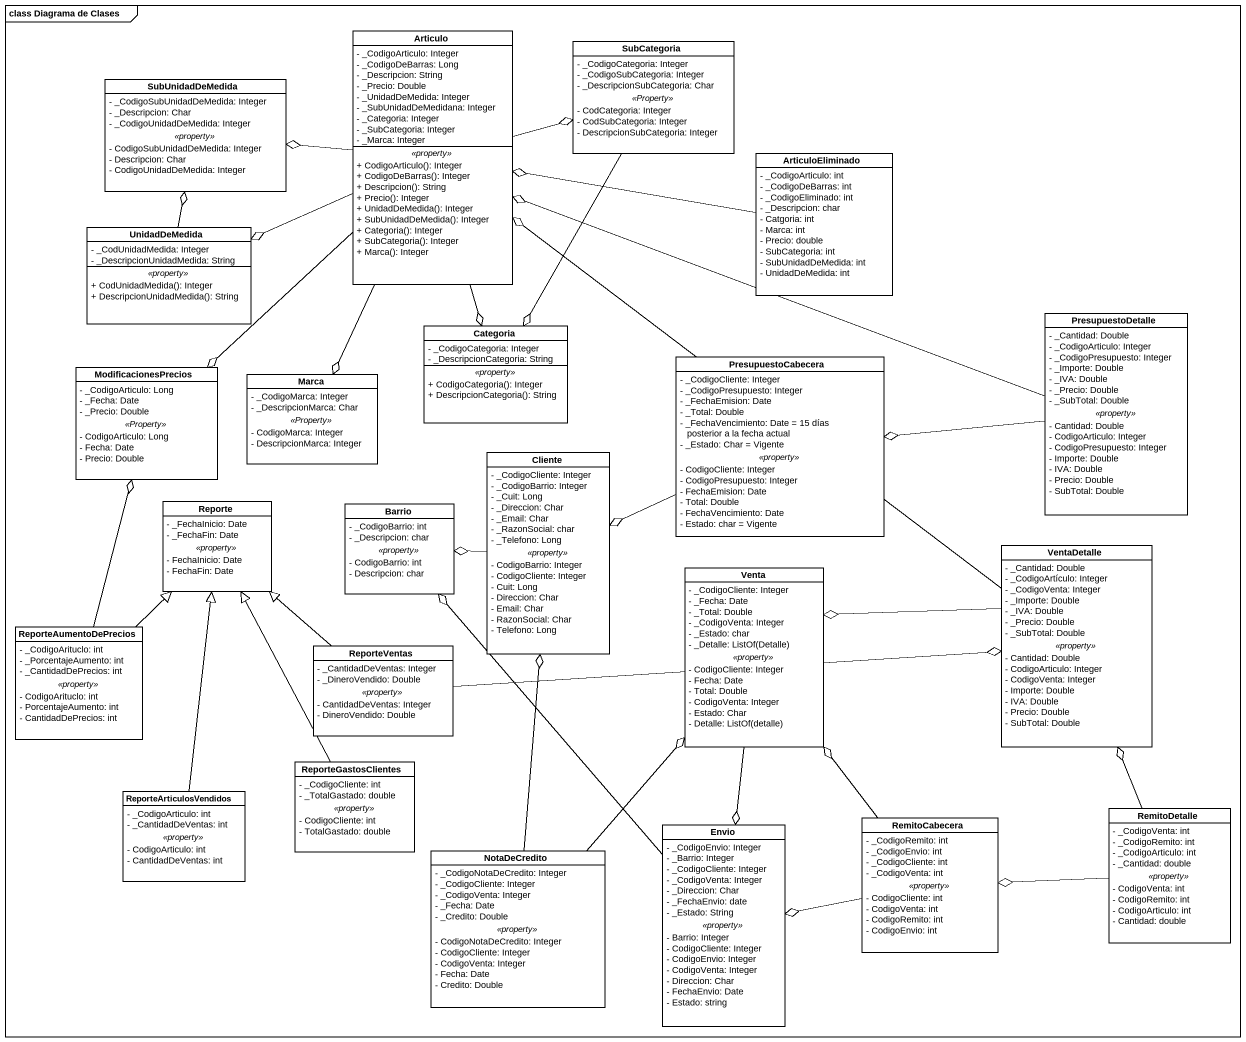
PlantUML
@startuml
mainframe class Diagrama de Clases
hide circle
hide empty members
skinparam classAttributeIconSize 0
class Articulo {
  - _CodigoArticulo: Integer
  - _CodigoDeBarras: Long
  - _Descripcion: String
  - _Precio: Double
  - _UnidadDeMedida: Integer
  - _SubUnidadDeMedidana: Integer
  - _Categoria: Integer
  - _SubCategoria: Integer
  - _Marca: Integer
  .. <<property>> ..
  + CodigoArticulo(): Integer
  + CodigoDeBarras(): Integer
  + Descripcion(): String
  + Precio(): Integer
  + UnidadDeMedida(): Integer
  + SubUnidadDeMedida(): Integer
  + Categoria(): Integer
  + SubCategoria(): Integer
  + Marca(): Integer
}
class SubCategoria {
  - _CodigoCategoria: Integer
  - _CodigoSubCategoria: Integer
  - _DescripcionSubCategoria: Char
  .. <<Property>> ..
  - CodCategoria: Integer
  - CodSubCategoria: Integer
  - DescripcionSubCategoria: Integer
}
class SubUnidadDeMedida {
  - _CodigoSubUnidadDeMedida: Integer
  - _Descripcion: Char
  - _CodigoUnidadDeMedida: Integer
  .. <<property>> ..
  - CodigoSubUnidadDeMedida: Integer
  - Descripcion: Char
  - CodigoUnidadDeMedida: Integer
}
class ArticuloEliminado {
  - _CodigoArticulo: int
  - _CodigoDeBarras: int
  - _CodigoEliminado: int
  - _Descripcion: char
  - Catgoria: int
  - Marca: int
  - Precio: double
  - SubCategoria: int
  - SubUnidadDeMedida: int
  - UnidadDeMedida: int
}
class UnidadDeMedida {
  - _CodUnidadMedida: Integer
  - _DescripcionUnidadMedida: String
  .. <<property>> ..
  + CodUnidadMedida(): Integer
  + DescripcionUnidadMedida(): String
}
class PresupuestoDetalle {
  - _Cantidad: Double
  - _CodigoArticulo: Integer
  - _CodigoPresupuesto: Integer
  - _Importe: Double
  - _IVA: Double
  - _Precio: Double
  - _SubTotal: Double
  .. <<property>> ..
  - Cantidad: Double
  - CodigoArticulo: Integer
  - CodigoPresupuesto: Integer
  - Importe: Double
  - IVA: Double
  - Precio: Double
  - SubTotal: Double
}
class Categoria {
  - _CodigoCategoria: Integer
  - _DescripcionCategoria: String
  .. <<property>> ..
  + CodigoCategoria(): Integer
  + DescripcionCategoria(): String
}
class PresupuestoCabecera {
  - _CodigoCliente: Integer
  - _CodigoPresupuesto: Integer
  - _FechaEmision: Date
  - _Total: Double
  - _FechaVencimiento: Date = 15 días posterior a la fecha actual
  - _Estado: Char = Vigente
  .. <<property>> ..
  - CodigoCliente: Integer
  - CodigoPresupuesto: Integer
  - FechaEmision: Date
  - Total: Double
  - FechaVencimiento: Date
  - Estado: char = Vigente
}
class ModificacionesPrecios {
  - _CodigoArticulo: Long
  - _Fecha: Date
  - _Precio: Double
  .. <<Property>> ..
  - CodigoArticulo: Long
  - Fecha: Date
  - Precio: Double
}
class Marca {
  - _CodigoMarca: Integer
  - _DescripcionMarca: Char
  .. <<Property>> ..
  - CodigoMarca: Integer
  - DescripcionMarca: Integer
}
class Cliente {
  - _CodigoCliente: Integer
  - _CodigoBarrio: Integer
  - _Cuit: Long
  - _Direccion: Char
  - _Email: Char
  - _RazonSocial: char
  - _Telefono: Long
  .. <<property>> ..
  - CodigoBarrio: Integer
  - CodigoCliente: Integer
  - Cuit: Long
  - Direccion: Char
  - Email: Char
  - RazonSocial: Char
  - Telefono: Long
}
class Reporte {
  - _FechaInicio: Date
  - _FechaFin: Date
  .. <<property>> ..
  - FechaInicio: Date
  - FechaFin: Date
}
class Barrio {
  - _CodigoBarrio: int
  - _Descripcion: char
  .. <<property>> ..
  - CodigoBarrio: int
  - Descripcion: char
}
class VentaDetalle {
  - _Cantidad: Double
  - _CodigoArtículo: Integer
  - _CodigoVenta: Integer
  - _Importe: Double
  - _IVA: Double
  - _Precio: Double
  - _SubTotal: Double
  .. <<property>> ..
  - Cantidad: Double
  - CodigoArticulo: Integer
  - CodigoVenta: Integer
  - Importe: Double
  - IVA: Double
  - Precio: Double
  - SubTotal: Double
}
class Venta {
  - _CodigoCliente: Integer
  - _Fecha: Date
  - _Total: Double
  - _CodigoVenta: Integer
  - _Estado: char
  {field} - _Detalle: ListOf(Detalle)
  .. <<property>> ..
  - CodigoCliente: Integer
  - Fecha: Date
  - Total: Double
  - CodigoVenta: Integer
  - Estado: Char
  {field} - Detalle: ListOf(detalle)
}
class ReporteAumentoDePrecios {
  - _CodigoArituclo: int
  - _PorcentajeAumento: int
  - _CantidadDePrecios: int
  .. <<property>> ..
  - CodigoArituclo: int
  - PorcentajeAumento: int
  - CantidadDePrecios: int
}
class ReporteVentas {
  - _CantidadDeVentas: Integer
  - _DineroVendido: Double
  .. <<property>> ..
  - CantidadDeVentas: Integer
  - DineroVendido: Double
}
class ReporteGastosClientes {
  - _CodigoCliente: int
  - _TotalGastado: double
  .. <<property>> ..
  - CodigoCliente: int
  - TotalGastado: double
}
class ReporteArticulosVendidos {
  - _CodigoArticulo: int
  - _CantidadDeVentas: int
  .. <<property>> ..
  - CodigoArticulo: int
  - CantidadDeVentas: int
}
class RemitoCabecera {
  - _CodigoRemito: int
  - _CodigoEnvio: int
  - _CodigoCliente: int
  - _CodigoVenta: int
  .. <<property>> ..
  - CodigoCliente: int
  - CodigoVenta: int
  - CodigoRemito: int
  - CodigoEnvio: int
}
class RemitoDetalle {
  - _CodigoVenta: int
  - _CodigoRemito: int
  - _CodigoArticulo: int
  - _Cantidad: double
  .. <<property>> ..
  - CodigoVenta: int
  - CodigoRemito: int
  - CodigoArticulo: int
  - Cantidad: double
}
class NotaDeCredito {
  - _CodigoNotaDeCredito: Integer
  - _CodigoCliente: Integer
  - _CodigoVenta: Integer
  - _Fecha: Date
  - _Credito: Double
  .. <<property>> ..
  - CodigoNotaDeCredito: Integer
  - CodigoCliente: Integer
  - CodigoVenta: Integer
  - Fecha: Date
  - Credito: Double
}
class Envio {
  - _CodigoEnvio: Integer
  - _Barrio: Integer
  - _CodigoCliente: Integer
  - _CodigoVenta: Integer
  - _Direccion: Char
  - _FechaEnvio: date
  - _Estado: String
  .. <<property>> ..
  - Barrio: Integer
  - CodigoCliente: Integer
  - CodigoEnvio: Integer
  - CodigoVenta: Integer
  - Direccion: Char
  - FechaEnvio: Date
  - Estado: string
}
Articulo -right-o SubCategoria
Articulo -left-o SubUnidadDeMedida
Articulo -left-o UnidadDeMedida
Articulo --o Categoria
Articulo --o ModificacionesPrecios
Articulo --o Marca
SubCategoria --o Categoria
ArticuloEliminado -left-o Articulo
UnidadDeMedida -up-o SubUnidadDeMedida
PresupuestoDetalle -left-o Articulo
PresupuestoDetalle -left-o PresupuestoCabecera
PresupuestoCabecera -left-o Cliente
Cliente -left-o Barrio
VentaDetalle -up-o Articulo
VentaDetalle -left-o Venta
Venta --o Envio
ReporteAumentoDePrecios -up-o ModificacionesPrecios
ReporteAumentoDePrecios -up-|> Reporte
ReporteVentas -up-|> Reporte
ReporteVentas -right-o VentaDetalle
ReporteGastosClientes -up-|> Reporte
ReporteArticulosVendidos -up-|> Reporte
RemitoCabecera -up-o Venta
RemitoCabecera -left-o Envio
RemitoDetalle -up-o VentaDetalle
RemitoDetalle -left-o RemitoCabecera
NotaDeCredito -up-o Cliente
NotaDeCredito -up-o Venta
Envio -up-o Barrio
@enduml
